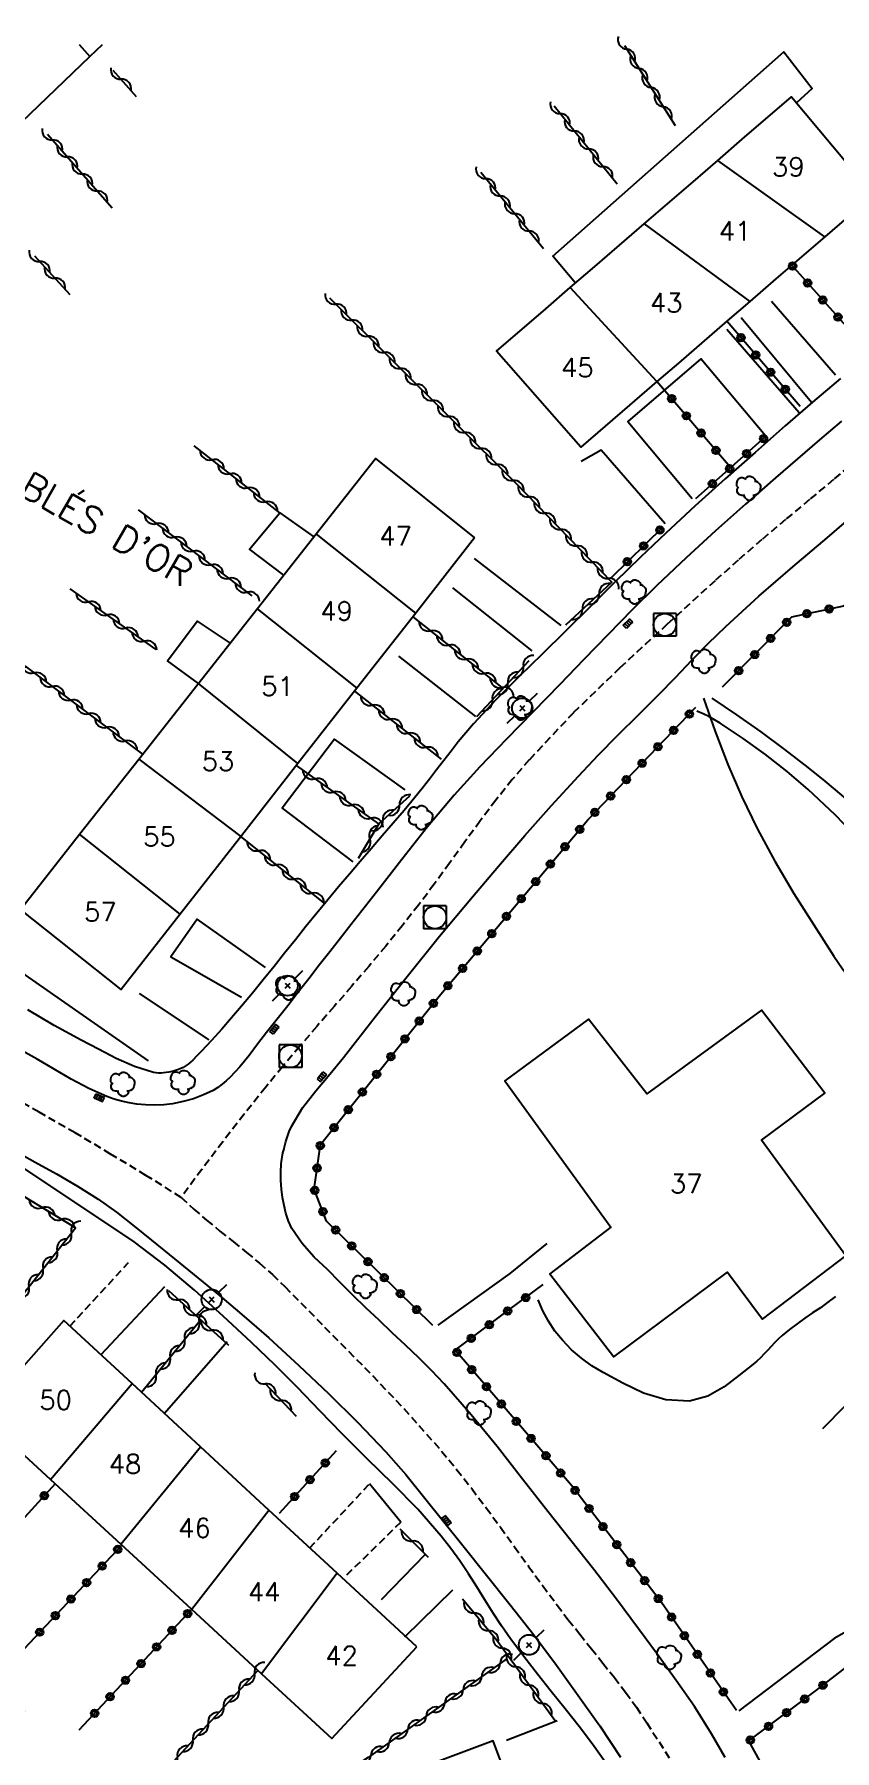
# Model space of a CAD drawing. Header units: millimetres. Extents: x 137000 to 138002, y 152999 to 154002.
# Drawn here: x 137537.1 to 137589.9, y 153887.4 to 154000.7 of the extents above; entities that cross this region are included whole.
import ezdxf
from ezdxf.enums import TextEntityAlignment as Align

# ---------------------------------------------------------------- set-up
doc = ezdxf.new("R2010")
doc.units = ezdxf.units.MM
doc.linetypes.add('DASHED', pattern=[0.75, 0.5, -0.25])
doc.layers.get('0').update_dxf_attribs({"linetype": 'CONTINUOUS'})
for name, color, linetype in [('W0001', 6, 'DASHED'), ('W0014', 7, 'CONTINUOUS'), ('W0017', 7, 'CONTINUOUS'), ('W0101', 7, 'CONTINUOUS'), ('W0104', 1, 'CONTINUOUS'), ('W0112', 1, 'DASHED'), ('W0211', 2, 'CONTINUOUS'), ('W0214', 2, 'CONTINUOUS'), ('W0300', 7, 'CONTINUOUS'), ('W0310', 3, 'CONTINUOUS'), ('W0323', 7, 'CONTINUOUS'), ('W0401', 7, 'CONTINUOUS'), ('W0420', 7, 'CONTINUOUS'), ('W0473', 7, 'CONTINUOUS'), ('W0989', 7, 'CONTINUOUS'), ('W0991', 7, 'CONTINUOUS'), ('W1102', 7, 'CONTINUOUS')]:
    doc.layers.add(name, color=color, linetype=linetype)
doc.styles.get("Standard").update_dxf_attribs({"font": 'romans.shx', "width": 0.85})

# ---------------------------------------------------------------- blocks, each defined once
blk = doc.blocks.new('T300')
for p, q in [((-0.8, 0.51), (-0.86, 0.34)), ((-0.86, 0.34), (-0.86, 0.17)), ((-0.86, 0.17), (-0.74, 0.06)), ((-0.69, 0.63), (-0.8, 0.51)), ((-0.8, -0.06), (-0.74, 0.06)), ((-0.74, 0.06), (-0.69, 0.11)), ((-0.57, 0.69), (-0.69, 0.63)), ((-0.46, 0.69), (-0.57, 0.69)), ((-0.29, 0.63), (-0.46, 0.69)), ((-0.29, 0.63), (-0.17, 0.74)), ((-0.23, 0.57), (-0.29, 0.63)), ((-0.17, 0.74), (-0.06, 0.8)), ((-0.06, 0.8), (0.06, 0.8)), ((0.06, 0.8), (0.23, 0.74)), ((0.23, 0.74), (0.34, 0.63)), ((0.34, 0.63), (0.4, 0.51)), ((0.46, 0.46), (0.34, 0.46)), ((0.4, 0.51), (0.4, 0.46)), ((0.57, 0.4), (0.46, 0.46)), ((0.57, 0.4), (0.69, 0.29)), ((0.69, 0.29), (0.74, 0.17)), ((0.74, 0.06), (0.69, -0.17)), ((0.74, 0.17), (0.74, 0.06)), ((-0.8, -0.17), (-0.8, -0.06)), ((-0.8, -0.23), (-0.8, -0.17)), ((-0.74, -0.34), (-0.8, -0.23)), ((-0.69, -0.4), (-0.74, -0.34)), ((-0.51, -0.46), (-0.69, -0.4)), ((-0.4, -0.46), (-0.51, -0.46)), ((-0.4, -0.46), (-0.34, -0.46)), ((-0.34, -0.46), (-0.34, -0.4)), ((-0.34, -0.51), (-0.34, -0.46)), ((-0.29, -0.63), (-0.34, -0.51)), ((-0.17, -0.74), (-0.29, -0.63)), ((-0.06, -0.8), (-0.17, -0.74)), ((0.06, -0.8), (-0.06, -0.8)), ((0.17, -0.74), (0.06, -0.8)), ((0.23, -0.69), (0.17, -0.74)), ((0.29, -0.46), (0.23, -0.46)), ((0.29, -0.63), (0.23, -0.69)), ((0.46, -0.4), (0.29, -0.46)), ((0.34, -0.51), (0.29, -0.63)), ((0.34, -0.51), (0.34, -0.46)), ((0.57, -0.34), (0.46, -0.4)), ((0.63, -0.29), (0.57, -0.34)), ((0.69, -0.17), (0.63, -0.29))]:
    blk.add_line(p, q)
blk = doc.blocks.new('T473')
for p, q in [((-0.166667, 0.166667), (0.166667, -0.166667)), ((-0.166667, -0.166667), (0.166667, 0.166667)), ((0.500001, 0.500001), (1.000002, 1.000002)), ((-1.000002, -1.000002), (-0.500001, -0.500001))]:
    blk.add_line(p, q)
blk.add_ellipse((0, 0), major_axis=(0.471405, 0.471405), ratio=1, start_param=5.4977871438, end_param=11.780972451)
blk = doc.blocks.new('T401')
for p, q in [((-0.3, 0.3), (0, 0.3)), ((-0.3, -0.25), (-0.3, 0.3)), ((-0.3, 0.15), (0, 0.15)), ((-0.3, 0), (0, 0)), ((0, 0.3), (0, -0.25)), ((-0.3, -0.15), (0, -0.15)), ((-0.3, -0.25), (-0.3, -0.3)), ((-0.3, -0.3), (0, -0.3)), ((0, -0.3), (0, -0.25))]:
    blk.add_line(p, q)
blk = doc.blocks.new('T420')
for p, q in [((0.75, 0.75), (-0.75, 0.75)), ((-0.75, 0.75), (-0.75, -0.75)), ((0.75, 0.75), (0.75, -0.75)), ((0.75, -0.75), (-0.75, -0.75))]:
    blk.add_line(p, q)
blk.add_ellipse((0, 0), major_axis=(-0.53, 0.53), ratio=1, start_param=3.926991, end_param=10.210176)
blk = doc.blocks.new('t310o')
at = {"color": 0, "linetype": 'Continuous'}
for centre, start, end in [((-0.5, 0.38), 216.8699, 323.1304), ((0.5, -0.37), 36.8699, 143.1303)]:
    blk.add_arc(centre, 0.625, start, end, dxfattribs=at)
blk = doc.blocks.new('t323o')
at = {"color": 0, "linetype": 'Continuous'}
for radius in [0.25, 0.15]:
    blk.add_circle((0, 0), radius, dxfattribs=at)

msp = doc.modelspace()

# ---------------------------------------------------------------- linework, layer by layer
at = {"layer": 'W0001'}
for points in [[(137591.41, 153972.62), (137589.83, 153971.29), (137588.25, 153969.97), (137586.67, 153968.65), (137585.1, 153967.32), (137583.54, 153965.97), (137582.01, 153964.6), (137578.86, 153961.74), (137575.73, 153958.86), (137572.67, 153955.9), (137569.75, 153952.79), (137568.63, 153951.49), (137567.55, 153950.14), (137566.51, 153948.76), (137565.5, 153947.37), (137564.49, 153945.98), (137563.48, 153944.58), (137562.45, 153943.21), (137561.38, 153941.85), (137560.28, 153940.5), (137559.16, 153939.16), (137558.02, 153937.84), (137556.88, 153936.52), (137555.73, 153935.2), (137554.6, 153933.88), (137553.47, 153932.54), (137552.36, 153931.19), (137550.94, 153929.4), (137549.53, 153927.59), (137548.14, 153925.76), (137546.78, 153923.92)], [(137546.78, 153923.92), (137544.46, 153925.37), (137542.13, 153926.78), (137539.78, 153928.18), (137537.41, 153929.54), (137535.94, 153930.37)], [(137546.78, 153923.92), (137547.61, 153923.15), (137548.46, 153922.42), (137549.34, 153921.7), (137550.22, 153921), (137551.1, 153920.29), (137551.96, 153919.57), (137552.81, 153918.82), (137553.62, 153918.03), (137556.25, 153915.36), (137558.89, 153912.7), (137561.48, 153909.98), (137563.97, 153907.17), (137564.98, 153905.95), (137565.96, 153904.7), (137566.91, 153903.43), (137567.85, 153902.15), (137568.78, 153900.86), (137569.71, 153899.57), (137570.64, 153898.29), (137571.59, 153897.02), (137572.33, 153896.05), (137573.09, 153895.09), (137573.85, 153894.14), (137574.61, 153893.19), (137575.37, 153892.23), (137576.11, 153891.26), (137576.82, 153890.27), (137577.51, 153889.25), (137579.19, 153886.62)]]:
    msp.add_lwpolyline(points, dxfattribs=at)
at = {"layer": 'W0014'}
for points in [[(137590.28, 153977.95), (137588.45, 153976.4), (137586.64, 153974.83), (137584.65, 153973.08), (137582.67, 153971.33), (137580.71, 153969.55), (137578.77, 153967.75), (137577.09, 153966.16), (137575.43, 153964.54), (137573.79, 153962.91), (137572.14, 153961.28), (137570.61, 153959.77), (137569.06, 153958.27), (137567.54, 153956.74), (137566.08, 153955.16), (137565.57, 153954.57), (137565.07, 153953.97), (137564.59, 153953.37), (137564.11, 153952.75), (137563.64, 153952.14), (137563.16, 153951.52), (137562.68, 153950.91), (137562.2, 153950.31), (137561.49, 153949.45), (137560.77, 153948.61), (137560.05, 153947.77), (137559.32, 153946.92), (137558.6, 153946.09), (137557.88, 153945.24), (137557.16, 153944.4), (137556.45, 153943.55), (137555.73, 153942.68), (137555.02, 153941.8), (137554.32, 153940.92), (137553.61, 153940.03), (137552.91, 153939.15), (137552.2, 153938.27), (137551.49, 153937.4), (137550.76, 153936.54), (137550.11, 153935.77), (137549.46, 153935.02), (137548.79, 153934.27), (137548.1, 153933.55), (137547.82, 153933.27), (137547.55, 153932.98), (137547.25, 153932.72), (137546.91, 153932.5), (137546.61, 153932.35), (137546.28, 153932.25), (137545.96, 153932.18), (137545.62, 153932.13), (137545.46, 153932.12), (137545.29, 153932.12), (137545.13, 153932.13), (137544.96, 153932.16), (137543.7, 153932.55), (137542.5, 153933.09), (137541.33, 153933.69), (137540.19, 153934.3), (137538.41, 153935.27), (137536.67, 153936.3)], [(137590.36, 153975.14), (137588.9, 153973.9), (137587.45, 153972.66), (137586.01, 153971.41), (137584.03, 153969.66), (137582.05, 153967.9), (137580.1, 153966.11), (137578.18, 153964.3), (137576.55, 153962.69), (137574.95, 153961.06), (137573.36, 153959.42), (137571.77, 153957.77), (137570.01, 153955.96), (137568.24, 153954.15), (137566.5, 153952.32), (137564.8, 153950.45), (137563.04, 153948.36), (137561.34, 153946.22), (137559.67, 153944.06), (137557.98, 153941.91), (137557.29, 153941.03), (137556.59, 153940.13), (137555.9, 153939.24), (137555.2, 153938.35), (137554.51, 153937.45), (137553.82, 153936.56), (137553.12, 153935.67), (137552.42, 153934.79), (137551.83, 153934.04), (137551.26, 153933.28), (137550.66, 153932.54), (137550.01, 153931.85), (137549.75, 153931.61), (137549.49, 153931.38), (137549.2, 153931.16), (137548.9, 153930.98), (137548.26, 153930.68), (137547.59, 153930.43), (137546.91, 153930.24), (137546.22, 153930.1), (137545.63, 153930.03), (137545.04, 153930), (137544.44, 153930.02), (137543.85, 153930.08), (137543.35, 153930.15), (137542.85, 153930.27), (137542.36, 153930.41), (137541.88, 153930.58), (137540.69, 153931.11), (137539.53, 153931.73), (137538.4, 153932.39), (137537.27, 153933.04), (137533.99, 153934.86)], [(137582.67, 153886.96), (137581.77, 153888.53), (137580.65, 153890.32), (137579.45, 153892.05), (137578.21, 153893.76), (137576.96, 153895.45), (137575.5, 153897.41), (137574.01, 153899.36), (137572.5, 153901.28), (137570.98, 153903.2), (137569.31, 153905.33), (137567.63, 153907.47), (137565.92, 153909.57), (137564.13, 153911.62), (137563.31, 153912.49), (137562.46, 153913.34), (137561.59, 153914.17), (137560.71, 153914.99), (137559.84, 153915.81), (137558.96, 153916.63), (137558.1, 153917.47), (137557.26, 153918.33), (137556.43, 153919.15), (137555.57, 153919.98), (137554.76, 153920.87), (137554.09, 153921.86), (137553.86, 153922.35), (137553.69, 153922.87), (137553.57, 153923.39), (137553.47, 153923.92), (137553.4, 153924.47), (137553.36, 153925.03), (137553.35, 153925.59), (137553.38, 153926.14), (137553.4, 153926.29), (137553.42, 153926.43), (137553.44, 153926.57), (137553.47, 153926.71), (137553.5, 153926.85), (137553.54, 153926.98), (137553.58, 153927.12), (137553.61, 153927.26), (137553.7, 153927.6), (137553.8, 153927.94), (137553.91, 153928.27), (137554.06, 153928.6), (137554.8, 153929.82), (137555.68, 153930.96), (137556.59, 153932.06), (137557.49, 153933.16), (137559.58, 153935.84), (137561.7, 153938.5), (137563.83, 153941.15), (137566, 153943.76), (137567.72, 153945.78), (137569.45, 153947.79), (137571.21, 153949.77), (137573, 153951.72), (137574.3, 153953.09), (137575.63, 153954.43), (137576.97, 153955.77), (137578.3, 153957.1), (137579.4, 153958.23), (137580.49, 153959.37), (137581.59, 153960.49), (137582.72, 153961.58), (137584.91, 153963.58), (137587.15, 153965.52), (137589.4, 153967.44), (137591.65, 153969.37)], [(137581.81, 153956.85), (137583.43, 153955.76), (137585.03, 153954.64), (137586.6, 153953.48), (137588.14, 153952.29), (137589.26, 153951.39), (137590.36, 153950.47), (137591.44, 153949.53), (137592.49, 153948.54), (137593.06, 153947.96), (137593.62, 153947.36), (137594.17, 153946.75), (137594.7, 153946.13), (137595.23, 153945.51), (137595.77, 153944.88), (137596.31, 153944.27), (137596.86, 153943.66), (137598.32, 153942.09), (137599.81, 153940.53), (137600.81, 153939.49)], [(137599.83, 153938.63), (137599.51, 153938.98), (137598.6, 153939.95), (137597.69, 153940.92), (137596.78, 153941.9), (137595.87, 153942.86), (137594.95, 153943.83), (137593.29, 153945.61), (137591.63, 153947.41), (137589.94, 153949.17), (137588.15, 153950.84), (137586.77, 153952.02), (137585.34, 153953.14), (137583.86, 153954.2), (137582.34, 153955.21), (137581.98, 153955.43), (137581.6, 153955.64), (137581.22, 153955.83), (137580.82, 153956.01)], [(137574.78, 153886.63), (137573.93, 153887.83), (137573.04, 153889.01), (137572.12, 153890.16), (137571.2, 153891.31), (137570.29, 153892.45), (137569.39, 153893.62), (137568.51, 153894.8), (137567.93, 153895.64), (137567.38, 153896.49), (137566.83, 153897.36), (137566.29, 153898.22), (137565.74, 153899.08), (137565.17, 153899.93), (137564.57, 153900.76), (137563.95, 153901.57), (137562.4, 153903.34), (137560.75, 153905.02), (137559.06, 153906.66), (137557.4, 153908.31), (137555.93, 153909.84), (137554.45, 153911.37), (137552.96, 153912.88), (137551.43, 153914.35), (137549.56, 153916.08), (137547.67, 153917.79), (137545.71, 153919.44), (137543.68, 153920.99), (137533.35, 153927.86)], [(137535.75, 153927.04), (137537.15, 153926.25), (137538.56, 153925.47), (137539.95, 153924.67), (137541.31, 153923.8), (137542.51, 153922.94), (137543.68, 153922.03), (137544.83, 153921.1), (137545.98, 153920.16), (137547.65, 153918.81), (137549.31, 153917.45), (137550.95, 153916.07), (137552.57, 153914.65), (137554.55, 153912.83), (137556.51, 153910.98), (137558.42, 153909.09), (137560.28, 153907.13), (137561.6, 153905.63), (137562.87, 153904.08), (137564.12, 153902.51), (137565.36, 153900.95), (137566.93, 153899), (137568.5, 153897.04), (137570.05, 153895.06), (137571.55, 153893.06), (137572.99, 153891.06), (137574.41, 153889.05), (137575.77, 153886.99)]]:
    msp.add_lwpolyline(points, dxfattribs=at)
at = {"layer": 'W0017'}
for points in [[(137589.95, 153978.17), (137585.73, 153983.04)], [(137583.74, 153981.98), (137588.38, 153976.39)], [(137587.56, 153975.68), (137582.8, 153981.19)], [(137585.34, 153974.18), (137581.08, 153979.26), (137576.26, 153975.12), (137580.51, 153970.04)], [(137578.71, 153968.37), (137574.5, 153973.22), (137573.17, 153972.48)], [(137571.85, 153961.66), (137566.15, 153966.07)], [(137569.95, 153959.99), (137564.7, 153964.15)], [(137566.22, 153955.64), (137561.15, 153959.64)], [(137561.56, 153950.81), (137556.91, 153954.16), (137553.45, 153949.6), (137558.12, 153946.05)], [(137552.35, 153939.09), (137547.83, 153942.27), (137546.1, 153939.8), (137550.76, 153937.14)], [(137548.62, 153934.32), (137544.04, 153937.38)], [(137570.91, 153920.87), (137568.48, 153918.9), (137563.72, 153915.48)], [(137545.68, 153918.02), (137541.49, 153913.52)], [(137549.81, 153914.39), (137545.69, 153909.65)], [(137561.27, 153902.48), (137559.2, 153905.01)], [(137562.88, 153900.36), (137559.98, 153897.36)], [(137598.11, 153900.96), (137591.77, 153895.89), (137589.87, 153894.82), (137583.59, 153890.04)], [(137564.68, 153898.01), (137561.52, 153894.89)], [(137571.59, 153889.37), (137568.26, 153888.08)]]:
    msp.add_lwpolyline(points, dxfattribs=at)
at = {"layer": 'W0101'}
for points in [[(137540.76, 153999.2), (137541.6, 154000)], [(137536.26, 153994.89), (137540.76, 153999.2)], [(137582.19, 153992.34), (137583.81, 153993.74), (137587.05, 153996.54), (137592.46, 153990.08), (137589.25, 153987.3)], [(137577.33, 153988.15), (137580.57, 153990.94), (137582.19, 153992.34)], [(137572.46, 153983.95), (137574.08, 153985.35), (137577.33, 153988.15)], [(137589.25, 153987.3), (137586.03, 153984.53), (137584.3, 153983.03)], [(137578.18, 153977.76), (137576.37, 153976.2), (137573.15, 153973.42), (137567.6, 153979.75), (137570.84, 153982.55), (137572.46, 153983.95)], [(137584.3, 153983.03), (137582.81, 153981.75), (137579.59, 153978.97), (137578.18, 153977.76)], [(137555.7, 153967.71), (137559.61, 153972.67), (137566.15, 153967.44)], [(137551.79, 153962.75), (137555.7, 153967.71)], [(137566.15, 153967.44), (137562.27, 153962.47)], [(137547.89, 153957.79), (137551.79, 153962.75)], [(137562.27, 153962.47), (137558.38, 153957.51)], [(137543.98, 153952.83), (137547.89, 153957.79)], [(137558.38, 153957.51), (137554.49, 153952.54)], [(137540.07, 153947.88), (137543.98, 153952.83)], [(137554.49, 153952.54), (137550.61, 153947.57)], [(137546.72, 153942.61), (137542.83, 153937.64), (137536.17, 153942.92), (137540.07, 153947.88)], [(137550.61, 153947.57), (137546.72, 153942.61)], [(137543.54, 153911.63), (137539.03, 153915.8), (137533.51, 153909.58), (137538.16, 153905.31)], [(137548.05, 153907.46), (137543.54, 153911.63)], [(137552.57, 153903.29), (137548.05, 153907.46)], [(137538.16, 153905.31), (137542.8, 153901.03)], [(137557.08, 153899.13), (137552.57, 153903.29)], [(137542.8, 153901.03), (137547.44, 153896.76)], [(137562.33, 153894.27), (137557.08, 153899.13)], [(137547.44, 153896.76), (137552.08, 153892.48)], [(137552.08, 153892.48), (137556.73, 153888.21), (137562.33, 153894.27)], [(137569.59, 153882.11), (137567.36, 153888.05), (137559.46, 153885.1), (137561.69, 153879.16)]]:
    msp.add_lwpolyline(points, dxfattribs=at)
msp.add_lwpolyline([(137590.65, 153920.06), (137585.08, 153927.69), (137589.26, 153930.8), (137585.08, 153936.28), (137577.52, 153930.76), (137573.66, 153935.67), (137568.14, 153931.61), (137575.14, 153921.95), (137571.1, 153918.88), (137575.33, 153913.39), (137582.84, 153918.99), (137585.15, 153915.88)], close=True, dxfattribs=at)
at = {"layer": 'W0104'}
for points in [[(137572.8, 153984.24), (137571.31, 153986.02), (137586.55, 153999.5), (137588.41, 153997.08), (137587.39, 153996.15)], [(137553.55, 153964.98), (137551.3, 153966.7), (137553.3, 153969.08), (137555.54, 153967.51)], [(137547.92, 153957.83), (137545.89, 153959.33), (137547.84, 153961.94), (137550.01, 153960.49)]]:
    msp.add_lwpolyline(points, dxfattribs=at)
at = {"layer": 'W0112'}
for points in [[(137539.44, 153915.42), (137543.3, 153919.62)], [(137555.26, 153900.77), (137559.2, 153905.01)], [(137561.27, 153902.48), (137557.69, 153898.98)]]:
    msp.add_lwpolyline(points, dxfattribs=at)
at = {"layer": 'W0211'}
for points in [[(137581.24, 153956.85), (137582.01, 153954.66), (137582.86, 153952.49), (137583.79, 153950.36), (137584.79, 153948.26), (137585.95, 153946.1), (137587.21, 153943.98), (137588.52, 153941.9), (137589.84, 153939.84), (137590.42, 153938.99), (137591.04, 153938.18), (137591.67, 153937.38), (137592.31, 153936.58), (137592.93, 153935.76), (137593.52, 153934.9), (137594.04, 153934), (137594.27, 153933.5)], [(137589.95, 153917.38), (137589.46, 153917), (137588.96, 153916.64), (137588.45, 153916.29), (137587.93, 153915.94), (137587.43, 153915.58), (137586.93, 153915.2), (137586.45, 153914.81), (137586.19, 153914.58), (137585.95, 153914.34), (137585.72, 153914.09), (137585.49, 153913.84), (137585.26, 153913.59), (137585.02, 153913.34), (137584.77, 153913.11), (137584.5, 153912.89), (137583.59, 153912.16), (137582.62, 153911.41), (137581.53, 153910.8), (137580.32, 153910.48), (137578.76, 153910.55), (137577.28, 153911), (137575.92, 153911.66), (137574.63, 153912.36), (137573.89, 153912.8), (137573.19, 153913.31), (137572.54, 153913.87), (137571.94, 153914.49), (137571.45, 153915.1), (137571.02, 153915.75), (137570.64, 153916.44), (137570.33, 153917.15)]]:
    msp.add_lwpolyline(points, dxfattribs=at)
at = {"layer": 'W0214'}
msp.add_lwpolyline([(137589.13, 153908.67), (137590.62, 153910.19), (137592.1, 153911.71), (137593.57, 153913.24), (137595.04, 153914.78), (137596.16, 153915.88), (137597.34, 153916.98), (137598.46, 153918.14), (137599.4, 153919.45), (137600.57, 153921.74)], dxfattribs=at)
at = {"layer": 'W0300'}
msp.add_lwpolyline([(137532.89, 153961.67), (137521.62, 153948.95), (137544.6, 153932.93)], dxfattribs=at)
at = {"layer": 'W0310'}
for points in [[(137579.41, 153994.63), (137576.05, 153999.9)], [(137542.28, 153998.3), (137543.81, 153996.57)], [(137575.56, 153990.78), (137571.4, 153995.92)], [(137542.24, 153989.2), (137537.97, 153994.05)], [(137570.69, 153986.52), (137566.55, 153991.55)], [(137539.46, 153983.47), (137537.12, 153986.03)], [(137572.16, 153961.71), (137575.21, 153964.51), (137568.89, 153971.02), (137556.59, 153983.25)], [(137553.3, 153969.08), (137547.64, 153973.52)], [(137551.47, 153963.62), (137543.96, 153969.28)], [(137539.44, 153964.07), (137545.12, 153960.08)], [(137562.08, 153962.23), (137568.05, 153957.47)], [(137544.25, 153953.17), (137536.51, 153958.97), (137536.5, 153958.91), (137533.53, 153961.14)], [(137566.29, 153955.66), (137569.74, 153959.34)], [(137563.96, 153952.83), (137558.24, 153957.32)], [(137559.82, 153948.56), (137554.39, 153952.41)], [(137561.84, 153950.4), (137559.82, 153948.56), (137558.46, 153946.29)], [(137556.27, 153943.32), (137550.73, 153947.73)], [(137536.44, 153889.99), (137535.83, 153891.43), (137534.97, 153892.68), (137529.45, 153896.07), (137523.57, 153899.53), (137536.57, 153917.85), (137536.57, 153917.82), (137539.81, 153921.9), (137536.33, 153924.02)], [(137549.93, 153914.15), (137545.96, 153917.75)], [(137548.07, 153915.83), (137544.17, 153911.05)], [(137554.4, 153909.45), (137552.32, 153911.63)], [(137561.22, 153902.05), (137563.09, 153900.18)], [(137571.51, 153889.31), (137567.61, 153894.68), (137565.34, 153897.4)], [(137568.29, 153893.5), (137559.12, 153886.96), (137546.78, 153878.79)], [(137543.48, 153883.69), (137551.84, 153892.71)]]:
    msp.add_lwpolyline(points, dxfattribs=at)
at = {"layer": 'W0323'}
for points in [[(137592.11, 153979.77), (137587.08, 153985.43)], [(137587.63, 153976.1), (137582.79, 153981.73)], [(137583.04, 153972.07), (137578.18, 153977.76)], [(137585.26, 153974.03), (137580.72, 153970.01)], [(137578.56, 153968.14), (137575.15, 153964.81)], [(137582.51, 153957.61), (137587.09, 153962.22), (137590.51, 153962.95), (137592.39, 153964.21)], [(137563.39, 153915.47), (137556.38, 153922.35), (137555.56, 153924.47), (137555.97, 153927.4), (137563.81, 153937.2), (137573.62, 153948.84), (137580.74, 153956.26)], [(137583.42, 153890.06), (137578.47, 153897.19), (137572.53, 153904.91), (137564.86, 153913.83), (137568.48, 153916.54), (137570.67, 153918.16)], [(137557.01, 153907.2), (137553.26, 153903.07)], [(137538.47, 153905.02), (137530.67, 153896.47)], [(137542.86, 153900.97), (137536.42, 153894.14)], [(137547.47, 153896.73), (137540.04, 153888.77)], [(137592.37, 153865.68), (137590.29, 153873.44), (137589.08, 153877.37), (137586.83, 153883.32), (137584.25, 153888.05), (137588.7, 153891.4), (137595.95, 153896.98)]]:
    msp.add_lwpolyline(points, dxfattribs=at)
at = {"layer": 'W1102'}
for points in [[(137540.05, 154000), (137540.76, 153999.2)], [(137589.25, 153987.3), (137582.19, 153992.34)], [(137577.33, 153988.15), (137584.3, 153983.03)], [(137578.18, 153977.76), (137572.46, 153983.95)], [(137562.27, 153962.47), (137555.7, 153967.71)], [(137551.79, 153962.75), (137558.38, 153957.51)], [(137554.49, 153952.54), (137547.92, 153957.83)], [(137543.98, 153952.83), (137550.73, 153947.73)], [(137546.72, 153942.61), (137540.07, 153947.88)], [(137538.16, 153905.31), (137543.54, 153911.63)], [(137542.8, 153901.03), (137548.05, 153907.46)], [(137547.47, 153896.73), (137552.57, 153903.29)], [(137557.08, 153899.13), (137552.08, 153892.48)]]:
    msp.add_lwpolyline(points, dxfattribs=at)

# ---------------------------------------------------------------- block references
at = {"layer": 'W0300'}
for p in [(137584.28, 153970.7), (137576.71, 153963.86), (137581.3, 153959.29), (137569.19, 153956.21), (137562.63, 153948.97), (137553.88, 153937.73), (137561.48, 153937.35), (137542.97, 153931.38), (137546.94, 153931.5), (137558.95, 153918.05), (137566.48, 153909.69), (137579.03, 153893.56)]:
    msp.add_blockref('T300', p, dxfattribs=at)
at = {"layer": 'W0310'}
for p, rotation in [((137576.18, 153999.69), 122.5155045631932), ((137576.99, 153998.42), 122.5155045631932), ((137542.81, 153997.7), 311.4630886427404), ((137577.79, 153997.16), 122.5155045631932), ((137571.79, 153995.44), 128.937890718605), ((137578.6, 153995.89), 122.5155045631932), ((137538.28, 153993.7), 131.3777438548153), ((137572.73, 153994.28), 128.937890718605), ((137539.27, 153992.58), 131.3777438548153), ((137573.67, 153993.11), 128.937890718605), ((137540.26, 153991.45), 131.3777438548153), ((137566.88, 153991.15), 129.4229747474743), ((137574.61, 153991.94), 128.937890718605), ((137541.25, 153990.33), 131.3777438548153), ((137567.84, 153989.99), 129.4229747474743), ((137568.79, 153988.84), 129.4229747474743), ((137569.74, 153987.68), 129.4229747474743), ((137537.44, 153985.68), 132.3933042385579), ((137538.45, 153984.58), 132.3933042385579), ((137556.99, 153982.86), 135.1538259494157), ((137558.05, 153981.8), 135.1538259494157), ((137559.11, 153980.74), 135.1538259494157), ((137560.18, 153979.68), 135.1538259494157), ((137561.24, 153978.62), 135.1538259494157), ((137562.3, 153977.57), 135.1538259494157), ((137563.37, 153976.51), 135.1538259494157), ((137564.43, 153975.45), 135.1538259494157), ((137565.49, 153974.39), 135.1538259494157), ((137566.56, 153973.34), 135.1538259494157), ((137548.82, 153972.6), 141.8636495267652), ((137567.62, 153972.28), 135.1538259494157), ((137550, 153971.67), 141.8636495267652), ((137551.18, 153970.74), 141.8636495267652), ((137568.68, 153971.22), 135.1538259494157), ((137552.36, 153969.82), 141.8636495267652), ((137569.73, 153970.15), 134.1780991504027), ((137545.16, 153968.38), 142.9832938069972), ((137570.78, 153969.07), 134.1780991504027), ((137546.36, 153967.48), 142.9832938069972), ((137571.82, 153968), 134.1780991504027), ((137547.56, 153966.57), 142.9832938069972), ((137572.87, 153966.92), 134.1780991504027), ((137548.75, 153965.67), 142.9832938069972), ((137573.91, 153965.84), 134.1780991504027), ((137549.95, 153964.77), 142.9832938069972), ((137551.15, 153963.86), 142.9832938069972), ((137574.96, 153964.77), 134.1780991504027), ((137540.67, 153963.21), 324.9292237620427), ((137573.26, 153962.73), 42.49429616812149), ((137574.37, 153963.74), 42.49429616812149), ((137541.9, 153962.35), 324.9292237620427), ((137543.12, 153961.48), 324.9292237620427), ((137544.35, 153960.62), 324.9292237620427), ((137563.25, 153961.3), 321.4433006038566), ((137564.43, 153960.36), 321.4433006038566), ((137565.6, 153959.43), 321.4433006038566), ((137537.09, 153958.53), 143.1798670603695), ((137566.77, 153958.49), 321.4433006038566), ((137569.37, 153958.94), 46.79843557201122), ((137538.29, 153957.63), 143.1798670603695), ((137567.95, 153957.56), 321.4433006038566), ((137568.34, 153957.84), 46.79843557201122), ((137539.49, 153956.74), 143.1798670603695), ((137559.42, 153956.4), 141.9157497956248), ((137567.32, 153956.75), 46.79843557201122), ((137540.69, 153955.84), 143.1798670603695), ((137541.89, 153954.94), 143.1798670603695), ((137560.6, 153955.47), 141.9157497956248), ((137543.09, 153954.04), 143.1798670603695), ((137561.78, 153954.55), 141.9157497956248), ((137562.96, 153953.62), 141.9157497956248), ((137555.62, 153951.54), 144.7045989161534), ((137556.84, 153950.67), 144.7045989161534), ((137558.06, 153949.81), 144.7045989161534), ((137561.19, 153949.81), 222.2214092710102), ((137559.29, 153948.94), 144.7045989161534), ((137560.08, 153948.8), 222.2214092710102), ((137559.23, 153947.58), 239.1216541848809), ((137551.9, 153946.8), 141.48552879615), ((137553.08, 153945.86), 141.48552879615), ((137554.25, 153944.93), 141.48552879615), ((137555.43, 153943.99), 141.48552879615), ((137537.61, 153923.24), 148.7053090057581), ((137538.89, 153922.46), 148.7053090057581), ((137539.54, 153921.56), 51.57541027989988), ((137538.61, 153920.39), 51.57541027989988), ((137537.67, 153919.21), 51.57541027989988), ((137536.74, 153918.04), 51.57541027989988), ((137546.6, 153917.17), 137.8133286537176), ((137547.71, 153916.16), 137.8133286537176), ((137547.96, 153915.7), 230.8431268093977), ((137548.82, 153915.15), 137.8133286537176), ((137547.01, 153914.54), 230.8431268093977), ((137546.06, 153913.37), 230.8431268093977), ((137545.12, 153912.21), 230.8431268093977), ((137552.33, 153911.62), 133.6809223845146), ((137553.36, 153910.53), 133.6809223845146), ((137562.03, 153901.24), 315.1074390536334), ((137566.1, 153896.5), 129.8760481197517), ((137567.06, 153895.34), 129.8760481197517), ((137567.98, 153894.17), 125.9352937965035), ((137551.63, 153892.49), 47.17998302969742), ((137567.83, 153893.18), 215.4998455348229), ((137568.87, 153892.95), 125.9352937965035), ((137550.61, 153891.39), 47.17998302969742), ((137565.39, 153891.43), 215.4998455348229), ((137566.61, 153892.31), 215.4998455348229), ((137569.75, 153891.74), 125.9352937965035), ((137549.59, 153890.29), 47.17998302969742), ((137564.17, 153890.56), 215.4998455348229), ((137570.63, 153890.52), 125.9352937965035), ((137548.57, 153889.19), 47.17998302969742), ((137562.95, 153889.69), 215.4998455348229), ((137547.56, 153888.09), 47.17998302969742), ((137561.73, 153888.82), 215.4998455348229), ((137546.54, 153886.99), 47.17998302969742), ((137559.29, 153887.08), 215.4998455348229), ((137560.51, 153887.95), 215.4998455348229)]:
    msp.add_blockref('t310o', p, dxfattribs=dict(at, rotation=rotation))
at = {"layer": 'W0323'}
for p, rotation in [((137587.13, 153985.38), 131.6448451107722), ((137588.12, 153984.26), 131.6448451107722), ((137589.12, 153983.13), 131.6448451107722), ((137590.12, 153982.01), 131.6448451107722), ((137583.72, 153980.65), 130.705818353422), ((137584.7, 153979.51), 130.705818353422), ((137585.68, 153978.37), 130.705818353422), ((137586.65, 153977.24), 130.705818353422), ((137579.15, 153976.63), 130.4759302316063), ((137580.12, 153975.49), 130.4759302316063), ((137581.09, 153974.35), 130.4759302316063), ((137585.21, 153973.99), 221.5307604152645), ((137582.07, 153973.21), 130.4759302316063), ((137584.09, 153973), 221.5307604152645), ((137582.97, 153972), 221.5307604152645), ((137581.84, 153971.01), 221.5307604152645), ((137578.37, 153967.95), 224.3717075080055), ((137577.3, 153966.91), 224.3717075080055), ((137576.22, 153965.86), 224.3717075080055), ((137588.07, 153962.43), 12.0558286529651), ((137589.54, 153962.75), 12.0558286529651), ((137586.74, 153961.87), 45.2431735753035), ((137585.68, 153960.8), 45.2431735753035), ((137583.57, 153958.67), 45.2431735753035), ((137584.63, 153959.74), 45.2431735753035), ((137580.32, 153955.81), 46.14324049641275), ((137579.28, 153954.73), 46.14324049641275), ((137578.24, 153953.65), 46.14324049641275), ((137577.2, 153952.57), 46.14324049641275), ((137576.16, 153951.49), 46.14324049641275), ((137575.12, 153950.4), 46.14324049641275), ((137574.08, 153949.32), 46.14324049641275), ((137573.08, 153948.2), 49.8851572557794), ((137572.11, 153947.06), 49.8851572557794), ((137571.15, 153945.91), 49.8851572557794), ((137570.18, 153944.76), 49.8851572557794), ((137569.22, 153943.62), 49.8851572557794), ((137568.25, 153942.47), 49.8851572557794), ((137567.28, 153941.32), 49.8851572557794), ((137566.32, 153940.17), 49.8851572557794), ((137565.35, 153939.03), 49.8851572557794), ((137564.38, 153937.88), 49.8851572557794), ((137563.43, 153936.72), 51.34589494654055), ((137562.49, 153935.55), 51.34589494654055), ((137561.55, 153934.38), 51.34589494654055), ((137560.62, 153933.21), 51.34589494654055), ((137559.68, 153932.04), 51.34589494654055), ((137558.74, 153930.87), 51.34589494654055), ((137557.81, 153929.7), 51.34589494654055), ((137556.87, 153928.52), 51.34589494654055), ((137555.96, 153927.34), 82.04268129303868), ((137555.75, 153925.85), 82.04268129303868), ((137555.6, 153924.38), 111.2127269302387), ((137556.14, 153922.98), 111.2127269302387), ((137556.97, 153921.77), 135.5402378666077), ((137558.04, 153920.72), 135.5402378666077), ((137559.11, 153919.67), 135.5402378666077), ((137560.18, 153918.62), 135.5402378666077), ((137561.25, 153917.57), 135.5402378666077), ((137569.52, 153917.31), 36.50008991677983), ((137562.32, 153916.52), 135.5402378666077), ((137568.32, 153916.42), 36.8420078533202), ((137565.92, 153914.62), 36.8420078533202), ((137567.12, 153915.52), 36.8420078533202), ((137564.98, 153913.69), 130.6874067758965), ((137565.96, 153912.55), 130.6874067758965), ((137566.93, 153911.42), 130.6874067758965), ((137567.91, 153910.28), 130.6874067758965), ((137568.89, 153909.14), 130.6874067758965), ((137569.87, 153908.01), 130.6874067758965), ((137570.85, 153906.87), 130.6874067758965), ((137556.29, 153906.4), 227.7035046417904), ((137571.82, 153905.73), 130.6874067758965), ((137555.28, 153905.29), 227.7035046417904), ((137572.78, 153904.58), 127.5711026419336), ((137537.75, 153904.23), 227.6477105273095), ((137554.27, 153904.18), 227.7035046417904), ((137573.7, 153903.39), 127.5711026419336), ((137574.61, 153902.2), 127.5711026419336), ((137575.53, 153901.01), 127.5711026419336), ((137542.6, 153900.69), 226.6828197385806), ((137576.44, 153899.82), 127.5711026419336), ((137541.57, 153899.59), 226.6828197385806), ((137577.36, 153898.63), 127.5711026419336), ((137540.54, 153898.5), 226.6828197385806), ((137539.51, 153897.41), 226.6828197385806), ((137547.21, 153896.45), 226.9832019405476), ((137578.27, 153897.45), 127.5711026419336), ((137537.45, 153895.23), 226.6828197385806), ((137538.48, 153896.32), 226.6828197385806), ((137546.18, 153895.35), 226.9832019405476), ((137579.14, 153896.22), 124.776174099545), ((137545.16, 153894.26), 226.9832019405476), ((137579.99, 153894.99), 124.776174099545), ((137544.14, 153893.16), 226.9832019405476), ((137580.85, 153893.76), 124.776174099545), ((137543.11, 153892.06), 226.9832019405476), ((137581.71, 153892.53), 124.776174099545), ((137542.09, 153890.97), 226.9832019405476), ((137582.56, 153891.29), 124.776174099545), ((137587.93, 153890.82), 36.99335756498203), ((137589.13, 153891.73), 37.60753316308685), ((137541.07, 153889.87), 226.9832019405476), ((137586.73, 153889.92), 36.99335756498203), ((137585.54, 153889.02), 36.99335756498203), ((137584.34, 153888.11), 36.99335756498203)]:
    msp.add_blockref('t323o', p, dxfattribs=dict(at, rotation=rotation))
at = {"layer": 'W0401'}
for p, rotation in [((137576.16, 153961.88), 135.4115502023383), ((137552.82, 153935.11), 141.5001993945411), ((137556.17, 153931.77), 319.8272930002754), ((137541.44, 153930.63), 66.90956128028608), ((137564.17, 153902.51), 218.3317679339639)]:
    msp.add_blockref('T401', p, dxfattribs=dict(at, rotation=rotation))
at = {"layer": 'W0420'}
for p in [(137578.7, 153961.7), (137563.53, 153942.4), (137553.99, 153933.23)]:
    msp.add_blockref('T420', p, dxfattribs=at)
at = {"layer": 'W0473'}
for p in [(137569.29, 153956.2), (137553.81, 153937.89), (137548.79, 153917.18), (137569.73, 153894.39)]:
    msp.add_blockref('T473', p, dxfattribs=at)

# ---------------------------------------------------------------- texts
at = {"layer": 'W0989'}
msp.add_text("RUE DES BLÉS D'OR   ", height=1.75, rotation=330.363, dxfattribs=at).set_placement((137538.42, 153969.99), align=Align.MIDDLE_CENTER)
at = {"layer": 'W0991'}
for s, p in [('39', (137586.85, 153991.92)), ('41', (137583.33, 153987.69)), ('43', (137578.79, 153982.95)), ('45', (137572.93, 153978.68)), ('47', (137560.93, 153967.57)), ('49', (137557.04, 153962.61)), ('51', (137553.14, 153957.65)), ('53', (137549.22, 153952.7)), ('55', (137545.35, 153947.72)), ('57', (137541.45, 153942.76)), ('37', (137580.11, 153924.83)), ('50', (137538.5, 153910.55)), ('48', (137543.08, 153906.33)), ('46', (137547.66, 153902.11)), ('44', (137552.26, 153897.89)), ('42', (137557.37, 153893.67))]:
    msp.add_text(s, height=1.25, dxfattribs=at).set_placement(p, align=Align.MIDDLE_CENTER)

doc.saveas('drawing.dxf')
